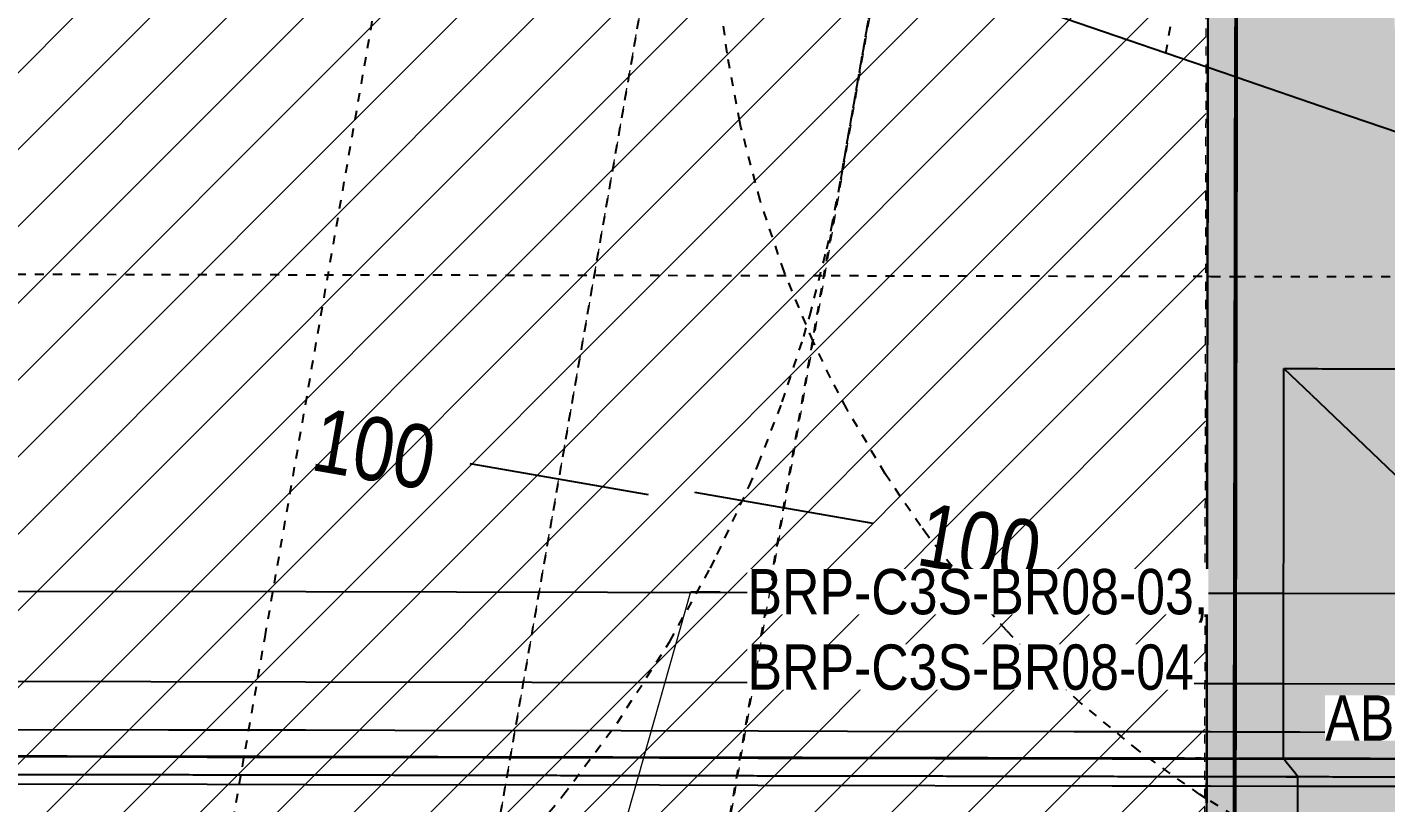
# Model space of a CAD drawing. Header units: metres. Extents: x -1147 to -802, y 5 to 567.
# Drawn here: x -1032.66 to -1017.65, y 509.88 to 518.45 of the extents above; entities that cross this region are included whole.
import ezdxf

# ---------------------------------------------------------------- set-up
doc = ezdxf.new("R2010")
doc.units = ezdxf.units.M
for name, pattern in [('Control Line', [0.02, 0.0125, -0.0025, 0.0025, -0.0025]), ('ControlLine', [0.02, 0.0125, -0.0025, 0.0025, -0.0025]), ('IMPORT-LNMK-LineCont _3__2_', [0.004, 0.001, -0.003]), ('IMPORT-LNMK-LineTurn _3_', [0.0012, 0.0006, -0.0006]), ('JacobsDash', [0.0045, 0.003, -0.0015])]:
    doc.linetypes.add(name, pattern=pattern)
for name, color, linetype, lineweight in [('A-ANNO-NOTE', 7, 'Continuous', 9), ('A-DETL', 7, 'Continuous', 13), ('A-DETL-GENF', 7, 'Continuous', 9), ('A-FLOR-PATT', 7, 'Continuous', 40), ('A-GENM', 7, 'Continuous', 35), ('G-ANNO-TEXT', 7, 'Continuous', 9), ('S-GRID', 7, 'Continuous', 9)]:
    doc.layers.add(name, color=color, linetype=linetype, lineweight=lineweight)
doc.styles.add('Arial Narrow', font='ARIALN.TTF', dxfattribs={"height": 0.7})
doc.styles.add('Arial Narrow_3', font='ARIALN.TTF', dxfattribs={"height": 0.5})

# ---------------------------------------------------------------- blocks, each defined once
blk = doc.blocks.new('T2DPAA-T2D-PWA-RW-M2D-000002_ControlLinesMinor_rvt-1-DRG-2873010 - GENERAL ARRANGEMENT PLAN')
at = {"layer": 'A-ANNO-NOTE', "color": 141, "lineweight": 25, "true_color": 0xa3d0ff}
for p, q in [((-1128.203, 513.631), (-1126.232, 513.288)), ((-1128.203, 513.631), (-1126.232, 513.288)), ((-1125.72, 513.316), (-1123.749, 512.973)), ((-1125.72, 513.316), (-1123.749, 512.973))]:
    blk.add_line(p, q, dxfattribs=at)
at = {"layer": 'A-DETL', "color": 141, "linetype": 'ControlLine', "lineweight": 25, "true_color": 0xa3d0ff}
for p, q in [((-1128.479, 506.217), (-1125.902, 521.012)), ((-1125.942, 506.212), (-1123.734, 518.89))]:
    blk.add_line(p, q, dxfattribs=at)
at = {"layer": 'A-ANNO-NOTE', "color": 141, "lineweight": 25, "true_color": 0xa3d0ff, "char_height": 0.7, "width": 1.63544, "attachment_point": 1, "rotation": 350.1171, "style": 'Arial Narrow'}
for insert in [(-1129.857, 514.253), (-1129.857, 514.253), (-1123.166, 513.205), (-1123.166, 513.205)]:
    blk.add_mtext('100', dxfattribs=dict(at, insert=insert))
blk = doc.blocks.new('T2DPAA-T2D-C3S-RW-M2D-100010_dwg-40802999-DRG-2873010 - GENERAL ARRANGEMENT PLAN')
at = {"color": 9, "linetype": 'IMPORT-LNMK-LineCont _3__2_', "lineweight": 25, "true_color": 0xc3c3c3}
for p, q in [((23.007, -601.602), (24.282, -606.436)), ((25.281, -606.587), (29.704, -606.2)), ((24.282, -606.436), (25.558, -611.271)), ((20.3, -607.023), (25.281, -606.587)), ((16.258, -607.376), (20.3, -607.023)), ((25.558, -611.271), (26.823, -616.065)), ((29.085, -614.987), (29.606, -614.942)), ((26.899, -616.355), (26.904, -616.374))]:
    blk.add_line(p, q, dxfattribs=at)
at = {"color": 9, "lineweight": 25, "true_color": 0xc3c3c3}
for p, q in [((19.622, -602.495), (20.898, -607.329)), ((19.931, -607.584), (18.655, -602.75)), ((17.564, -603.038), (18.562, -606.821)), ((17.854, -602.961), (18.852, -606.745)), ((18.396, -603.84), (19.034, -606.257)), ((19.034, -606.257), (19.42, -607.719)), ((18.852, -606.745), (19.129, -607.796)), ((18.562, -606.821), (18.839, -607.873)), ((20.898, -607.329), (22.174, -612.164)), ((21.207, -612.419), (19.931, -607.584)), ((19.129, -607.796), (20.128, -611.579)), ((19.42, -607.719), (19.672, -608.675)), ((18.839, -607.873), (19.838, -611.656)), ((19.672, -608.675), (20.309, -611.092)), ((20.309, -611.092), (20.695, -612.554)), ((20.128, -611.579), (20.405, -612.631)), ((19.838, -611.656), (20.115, -612.707)), ((22.174, -612.164), (23.439, -616.958)), ((22.472, -617.213), (21.207, -612.419)), ((20.405, -612.631), (21.403, -616.414)), ((20.695, -612.554), (20.947, -613.509)), ((20.115, -612.707), (21.113, -616.491)), ((20.947, -613.509), (21.585, -615.927)), ((29.085, -614.987), (29.187, -613.535)), ((29.051, -615.477), (29.085, -614.987)), ((29.027, -615.814), (29.029, -615.793)), ((21.585, -615.927), (21.96, -617.348)), ((21.113, -616.491), (21.38, -617.501)), ((21.403, -616.414), (21.67, -617.424)), ((23.515, -617.248), (23.52, -617.267)), ((22.553, -617.522), (22.548, -617.503)), ((21.747, -617.714), (21.752, -617.734)), ((22.037, -617.638), (22.042, -617.657)), ((21.456, -617.791), (21.462, -617.81))]:
    blk.add_line(p, q, dxfattribs=at)
at = {"color": 9, "linetype": 'IMPORT-LNMK-LineTurn _3_', "lineweight": 25, "true_color": 0xc3c3c3}
for p, q in [((27.842, -610.3), (28.291, -610.116)), ((27.144, -610.632), (27.842, -610.3)), ((19.234, -610.556), (19.451, -610.654)), ((19.451, -610.654), (20.379, -611.027)), ((26.365, -611.07), (27.091, -610.659)), ((27.091, -610.659), (27.144, -610.632)), ((20.379, -611.027), (21.329, -611.337)), ((25.671, -611.529), (26.365, -611.07)), ((21.329, -611.337), (21.4, -611.358)), ((21.4, -611.358), (22.298, -611.584)), ((22.298, -611.584), (22.462, -611.618)), ((25.009, -612.036), (25.671, -611.529)), ((22.462, -611.618), (23.282, -611.765)), ((26.814, -611.874), (28.798, -611.7)), ((23.282, -611.765), (23.54, -611.801)), ((23.54, -611.801), (24.275, -611.88)), ((24.275, -611.88), (25.035, -611.923)), ((26.273, -611.911), (26.814, -611.874)), ((24.669, -612.327), (24.995, -612.048)), ((24.995, -612.048), (25.009, -612.036)), ((25.035, -611.923), (25.273, -611.929)), ((25.273, -611.929), (26.035, -611.921)), ((26.035, -611.921), (26.273, -611.911)), ((24.385, -612.588), (24.669, -612.327)), ((23.8, -613.181), (24.385, -612.588)), ((23.343, -613.708), (23.8, -613.181)), ((23.258, -613.814), (23.343, -613.708)), ((22.761, -614.482), (23.258, -613.814)), ((22.471, -614.922), (22.761, -614.482)), ((22.311, -615.184), (22.471, -614.922)), ((22.078, -615.596), (22.311, -615.184)), ((21.912, -615.915), (22.078, -615.596)), ((21.564, -616.672), (21.912, -615.915)), ((21.269, -617.451), (21.564, -616.672)), ((21.243, -617.537), (21.269, -617.451))]:
    blk.add_line(p, q, dxfattribs=at)
at = {"color": 254, "lineweight": 25, "true_color": 0xd5d5d5}
for p, q in [((29.029, -615.793), (29.051, -615.477)), ((28.95, -616.919), (29.027, -615.814)), ((23.439, -616.958), (23.449, -616.998)), ((23.449, -616.998), (23.515, -617.248)), ((28.838, -618.522), (28.95, -616.919)), ((22.482, -617.254), (22.472, -617.213)), ((22.548, -617.503), (22.482, -617.254)), ((23.52, -617.267), (23.655, -617.777)), ((21.67, -617.424), (21.681, -617.465)), ((21.96, -617.348), (21.971, -617.389)), ((21.971, -617.389), (22.037, -617.638)), ((21.38, -617.501), (21.391, -617.542)), ((21.391, -617.542), (21.456, -617.791)), ((21.681, -617.465), (21.747, -617.714)), ((22.688, -618.032), (22.553, -617.522)), ((21.752, -617.734), (21.758, -617.757)), ((22.042, -617.657), (22.176, -618.167)), ((21.462, -617.81), (21.637, -618.476)), ((21.76, -617.764), (21.887, -618.247))]:
    blk.add_line(p, q, dxfattribs=at)
at = {"color": 254, "linetype": 'IMPORT-LNMK-LineCont _3__2_', "lineweight": 25, "true_color": 0xd5d5d5}
for p, q in [((26.823, -616.065), (26.833, -616.105)), ((26.833, -616.105), (26.899, -616.355)), ((26.904, -616.374), (28.109, -620.94))]:
    blk.add_line(p, q, dxfattribs=at)
at = {"color": 254, "linetype": 'IMPORT-LNMK-LineTurn _3_', "lineweight": 25, "true_color": 0xd5d5d5}
blk.add_line((21.142, -617.874), (21.243, -617.537), dxfattribs=at)
at = {"color": 254, "lineweight": 25, "true_color": 0xe1e1e1}
for p, q in [((23.655, -617.777), (24.198, -619.838)), ((23.626, -621.588), (22.688, -618.032)), ((22.176, -618.167), (22.223, -618.344)), ((21.887, -618.247), (22.453, -620.392)), ((22.223, -618.344), (22.861, -620.761)), ((21.637, -618.476), (21.847, -619.272)), ((21.848, -619.273), (21.937, -619.612))]:
    blk.add_line(p, q, dxfattribs=at)
blk = doc.blocks.new('T2DPAA-T2D-PWC-RW-M2D-100010_RoadDesign_rvt-1-DRG-2873010 - GENERAL ARRANGEMENT PLAN')
at = {"color": 254, "lineweight": 18, "true_color": 0xe3e3e3, "rotation": 75.11694444444437}
blk.add_blockref('T2DPAA-T2D-C3S-RW-M2D-100010_dwg-40802999-DRG-2873010 - GENERAL ARRANGEMENT PLAN', (-1722.337, 648.01), dxfattribs=at)
blk = doc.blocks.new('Top of Pavement - RL A - Top of Pavement - RL A-68818558-DRG-2873010 - GENERAL ARRANGEMENT PLAN')
at = {"layer": 'A-GENM', "color": 253, "lineweight": 25, "true_color": 0xa3a3a3}
for points, knots in [([(105.568, 13.572), (105.558, 13.612), (105.519, 13.757), (105.453, 14.008), (105.341, 14.431), (105.202, 14.96), (105.034, 15.594), (104.867, 16.229), (104.699, 16.863), (104.56, 17.392), (104.448, 17.815), (104.365, 18.133), (104.281, 18.45), (104.169, 18.873), (104.03, 19.402), (103.862, 20.036), (103.639, 20.883), (103.416, 21.729), (103.192, 22.575), (103.025, 23.21), (102.858, 23.844), (102.634, 24.69), (102.411, 25.537), (102.188, 26.383), (102.02, 27.017), (101.881, 27.546), (101.769, 27.969), (101.685, 28.287), (101.602, 28.604), (101.49, 29.027), (101.35, 29.556), (101.183, 30.19), (101.016, 30.825), (100.848, 31.46), (100.709, 31.988), (100.597, 32.412), (100.513, 32.729), (100.429, 33.046), (100.346, 33.363), (100.262, 33.681), (100.15, 34.104), (100.011, 34.633), (99.843, 35.267), (99.676, 35.902), (99.509, 36.536), (99.341, 37.171), (99.202, 37.7), (99.09, 38.123), (99.006, 38.44), (98.922, 38.757), (98.811, 39.18), (98.671, 39.709), (98.504, 40.344), (98.336, 40.978), (98.169, 41.613), (98.002, 42.248), (97.834, 42.882), (97.667, 43.517), (97.499, 44.151), (97.332, 44.786), (97.212, 45.239), (97.148, 45.482), (97.14, 45.512)], [0.4673373, 0.4673373, 0.4673373, 0.4673373, 0.4681818, 0.4704545, 0.4727273, 0.4772727, 0.4818182, 0.4863636, 0.4909091, 0.4954545, 0.4977273, 0.5, 0.5022727, 0.5045455, 0.5090909, 0.5136364, 0.5181818, 0.5272727, 0.5318182, 0.5363636, 0.5409091, 0.5454545, 0.5545455, 0.5590909, 0.5636364, 0.5681818, 0.5704545, 0.5727273, 0.575, 0.5772727, 0.5818182, 0.5863636, 0.5909091, 0.5954545, 0.6, 0.6022727, 0.6045455, 0.6068182, 0.6090909, 0.6113636, 0.6136364, 0.6181818, 0.6227273, 0.6272727, 0.6318182, 0.6363636, 0.6409091, 0.6431818, 0.6454545, 0.6477273, 0.65, 0.6545455, 0.6590909, 0.6636364, 0.6681818, 0.6727273, 0.6772727, 0.6818182, 0.6863636, 0.6909091, 0.6954545, 0.696112, 0.696112, 0.696112, 0.696112]), ([(96.947, 45.461), (96.955, 45.431), (97.019, 45.189), (97.138, 44.736), (97.306, 44.102), (97.473, 43.467), (97.64, 42.833), (97.808, 42.198), (97.975, 41.564), (98.143, 40.929), (98.31, 40.295), (98.478, 39.66), (98.617, 39.131), (98.729, 38.708), (98.812, 38.391), (98.896, 38.074), (99.008, 37.651), (99.147, 37.122), (99.315, 36.487), (99.482, 35.853), (99.65, 35.218), (99.817, 34.584), (99.957, 34.055), (100.068, 33.632), (100.152, 33.314), (100.236, 32.997), (100.319, 32.68), (100.403, 32.362), (100.515, 31.939), (100.654, 31.411), (100.822, 30.776), (100.989, 30.141), (101.157, 29.507), (101.296, 28.978), (101.408, 28.555), (101.492, 28.238), (101.575, 27.92), (101.687, 27.497), (101.826, 26.968), (101.994, 26.334), (102.217, 25.488), (102.44, 24.642), (102.664, 23.796), (102.831, 23.161), (102.999, 22.526), (103.222, 21.68), (103.445, 20.834), (103.668, 19.988), (103.836, 19.353), (103.975, 18.824), (104.087, 18.401), (104.171, 18.084), (104.254, 17.767), (104.366, 17.344), (104.506, 16.815), (104.673, 16.18), (104.84, 15.546), (105.008, 14.911), (105.147, 14.382), (105.259, 13.959), (105.325, 13.707), (105.364, 13.562), (105.375, 13.521)], [0.3039012, 0.3039012, 0.3039012, 0.3039012, 0.3045455, 0.3090909, 0.3136364, 0.3181818, 0.3227273, 0.3272727, 0.3318182, 0.3363636, 0.3409091, 0.3454545, 0.35, 0.3522727, 0.3545455, 0.3568182, 0.3590909, 0.3636364, 0.3681818, 0.3727273, 0.3772727, 0.3818182, 0.3863636, 0.3886364, 0.3909091, 0.3931818, 0.3954545, 0.3977273, 0.4, 0.4045455, 0.4090909, 0.4136364, 0.4181818, 0.4227273, 0.425, 0.4272727, 0.4295455, 0.4318182, 0.4363636, 0.4409091, 0.4454545, 0.4545455, 0.4590909, 0.4636364, 0.4681818, 0.4727273, 0.4818182, 0.4863636, 0.4909091, 0.4954545, 0.4977273, 0.5, 0.5022727, 0.5045455, 0.5090909, 0.5136364, 0.5181818, 0.5227273, 0.5272727, 0.5295455, 0.5318182, 0.5326817, 0.5326817, 0.5326817, 0.5326817])]:
    blk.add_open_spline(points, degree=3, knots=knots, dxfattribs=at)
at = {"layer": 'A-GENM', "color": 9, "lineweight": 25, "true_color": 0xbebebe}
for points, knots in [([(105.375, 13.521), (105.392, 13.456), (105.417, 13.359), (105.443, 13.262), (105.451, 13.231)], [0.532681725, 0.532681725, 0.532681725, 0.532681725, 0.534090909, 0.534759429, 0.534759429, 0.534759429, 0.534759429]), ([(105.644, 13.282), (105.636, 13.312), (105.611, 13.409), (105.585, 13.506), (105.568, 13.572)], [0.465259666, 0.465259666, 0.465259666, 0.465259666, 0.465909091, 0.467337295, 0.467337295, 0.467337295, 0.467337295]), ([(106.351, 10.604), (106.303, 10.786), (106.199, 11.181), (106.039, 11.786), (105.9, 12.315), (105.788, 12.738), (105.716, 13.01), (105.672, 13.176), (105.656, 13.237)], [0.44607396, 0.44607396, 0.44607396, 0.44607396, 0.45, 0.45454545, 0.45909091, 0.46136364, 0.46363636, 0.46493463, 0.46493463, 0.46493463, 0.46493463]), ([(105.513, 12.997), (105.54, 12.895), (105.595, 12.687), (105.706, 12.267), (105.845, 11.738), (106.013, 11.104), (106.18, 10.469), (106.347, 9.834), (106.515, 9.2), (106.654, 8.671), (106.752, 8.302), (106.793, 8.145), (106.807, 8.093)], [0.53643509, 0.53643509, 0.53643509, 0.53643509, 0.53863636, 0.54090909, 0.54545455, 0.55, 0.55454545, 0.55909091, 0.56363636, 0.56818182, 0.57045455, 0.57156157, 0.57156157, 0.57156157, 0.57156157])]:
    blk.add_open_spline(points, degree=3, knots=knots, dxfattribs=at)
at = {"layer": 'A-GENM', "color": 253, "lineweight": 25, "true_color": 0xa3a3a3}
for points in [[(105.451, 13.231), (105.453, 13.225), (105.455, 13.218), (105.456, 13.212)], [(105.65, 13.263), (105.648, 13.269), (105.646, 13.276), (105.644, 13.282)]]:
    blk.add_open_spline(points, degree=3, dxfattribs=at)
at = {"layer": 'A-GENM', "color": 9, "lineweight": 25, "true_color": 0xbebebe}
for points in [[(105.456, 13.212), (105.474, 13.144), (105.492, 13.076), (105.51, 13.007)], [(105.655, 13.242), (105.653, 13.249), (105.651, 13.256), (105.65, 13.263)], [(105.511, 13.006), (105.511, 13.004), (105.512, 13.001), (105.512, 12.999)]]:
    blk.add_open_spline(points, degree=3, dxfattribs=at)
blk = doc.blocks.new('T2DPAA-T2D-C3S-RS-M3D-100334_rvt-1-DRG-2873010 - GENERAL ARRANGEMENT PLAN')
at = {"layer": 'A-GENM', "color": 253, "lineweight": 25, "true_color": 0xa3a3a3}
for p, q in [((-1120.044, 519.654), (-1120.046, 518.306)), ((-1119.749, 516.44), (-1119.746, 518.452)), ((-1120.046, 518.306), (-1120.048, 516.958)), ((-1120.048, 516.958), (-1120.051, 515.611)), ((-1119.753, 514.428), (-1119.749, 516.44)), ((-1120.051, 515.611), (-1120.053, 514.263)), ((-1119.756, 512.417), (-1119.753, 514.428)), ((-1120.053, 514.263), (-1120.056, 512.915)), ((-1120.056, 512.915), (-1120.058, 511.567)), ((-1119.76, 510.405), (-1119.756, 512.417)), ((-1120.058, 511.567), (-1120.06, 510.219)), ((-1119.763, 508.531), (-1119.76, 510.405)), ((-1120.06, 510.219), (-1120.063, 508.872))]:
    blk.add_line(p, q, dxfattribs=at)
at = {"layer": 'A-GENM', "color": 254, "lineweight": 25, "true_color": 0xd1d1d1}
for p, q in [((-1119.206, 514.68), (-1118.905, 514.392)), ((-1118.903, 514.391), (-1117.576, 513.121))]:
    blk.add_line(p, q, dxfattribs=at)
at = {"layer": 'A-GENM', "color": 9, "lineweight": 25, "true_color": 0xbebebe, "flags": 128}
for points in [[(-1119.731, 526.498), (-1119.735, 524.707), (-1119.738, 522.915), (-1119.741, 521.123), (-1119.744, 519.332), (-1119.747, 517.54), (-1119.75, 515.748), (-1119.754, 513.957), (-1119.757, 512.165), (-1119.76, 510.373)], [(-1120.06, 510.374), (-1120.058, 511.555), (-1120.056, 512.736), (-1120.054, 513.917), (-1120.052, 515.097), (-1120.05, 516.278), (-1120.047, 517.459), (-1120.045, 518.64), (-1120.043, 519.821), (-1120.041, 521.002)], [(-1119.74, 510.373), (-1119.737, 512.165), (-1119.734, 513.957), (-1119.73, 515.748), (-1119.727, 517.54), (-1119.724, 519.332), (-1119.722, 520.462)], [(-1119.213, 510.372), (-1119.212, 510.851), (-1119.211, 511.33), (-1119.21, 511.808), (-1119.21, 512.287), (-1119.209, 512.765), (-1119.208, 513.244), (-1119.207, 513.723), (-1119.206, 514.201), (-1119.206, 514.68)], [(-1120.06, 510.174), (-1120.06, 510.224), (-1120.06, 510.274), (-1120.06, 510.324), (-1120.06, 510.374)], [(-1119.76, 510.373), (-1119.76, 510.323), (-1119.76, 510.273), (-1119.76, 510.223), (-1119.76, 510.173)], [(-1119.74, 510.173), (-1119.74, 510.223), (-1119.74, 510.273), (-1119.74, 510.323), (-1119.74, 510.373)], [(-1119.052, 510.172), (-1119.084, 510.212), (-1119.116, 510.252), (-1119.148, 510.292), (-1119.181, 510.332), (-1119.213, 510.372)], [(-1120.061, 509.885), (-1120.061, 510.029), (-1120.06, 510.174)], [(-1119.76, 510.173), (-1119.761, 509.976), (-1119.761, 509.778), (-1119.761, 509.58), (-1119.762, 509.382), (-1119.762, 509.185), (-1119.762, 508.987), (-1119.763, 508.789), (-1119.763, 508.591), (-1119.763, 508.531)], [(-1119.742, 509.395), (-1119.741, 509.579), (-1119.741, 509.777), (-1119.741, 509.975), (-1119.74, 510.173)], [(-1119.053, 509.574), (-1119.052, 509.723), (-1119.052, 509.873), (-1119.052, 510.022), (-1119.052, 510.172)]]:
    blk.add_lwpolyline(points, dxfattribs=at)
at = {"layer": 'A-GENM', "color": 253, "lineweight": 25, "true_color": 0xa3a3a3}
for points in [[(-1119.726, 518.45), (-1119.727, 517.779), (-1119.728, 517.108), (-1119.729, 516.438)], [(-1119.729, 516.438), (-1119.73, 515.767), (-1119.732, 515.096), (-1119.733, 514.426)], [(-1119.733, 514.426), (-1119.734, 513.755), (-1119.735, 513.084), (-1119.736, 512.413)], [(-1119.736, 512.413), (-1119.738, 511.743), (-1119.739, 511.072), (-1119.74, 510.401)], [(-1119.74, 510.401), (-1119.741, 509.731), (-1119.742, 509.06), (-1119.744, 508.389)]]:
    blk.add_open_spline(points, degree=3, dxfattribs=at)
at = {"layer": 'A-GENM', "color": 9, "lineweight": 25, "true_color": 0xbebebe}
for points in [[(-1119.206, 514.68), (-1118.956, 514.679), (-1118.705, 514.678), (-1118.455, 514.677)], [(-1118.455, 514.677), (-1118.205, 514.676), (-1117.955, 514.675), (-1117.705, 514.674)], [(-1119.76, 510.373), (-1119.81, 510.373), (-1119.91, 510.374), (-1120.01, 510.374), (-1120.06, 510.374)], [(-1119.719, 510.373), (-1119.726, 510.373), (-1119.733, 510.373), (-1119.74, 510.373)], [(-1120.06, 510.174), (-1120.01, 510.174), (-1119.91, 510.174), (-1119.81, 510.174), (-1119.76, 510.173)], [(-1119.74, 510.173), (-1119.667, 510.173), (-1119.594, 510.173), (-1119.52, 510.173)]]:
    blk.add_open_spline(points, degree=3, dxfattribs=at)
for points, knots in [([(-1119.213, 510.372), (-1119.301, 510.373), (-1119.467, 510.373), (-1119.634, 510.373), (-1119.713, 510.373)], [0, 0, 0, 0, 0.5, 0.9489082, 0.9489082, 0.9489082, 0.9489082]), ([(-1119.518, 510.173), (-1119.478, 510.173), (-1119.322, 510.173), (-1119.166, 510.172), (-1119.052, 510.172)], [0.3222442, 0.3222442, 0.3222442, 0.3222442, 0.5, 1, 1, 1, 1])]:
    blk.add_open_spline(points, degree=3, knots=knots, dxfattribs=at)
at = {"layer": 'A-GENM', "color": 253, "lineweight": 25, "true_color": 0xa3a3a3, "rotation": 75.11694444444437}
blk.add_blockref('Top of Pavement - RL A - Top of Pavement - RL A-68818558-DRG-2873010 - GENERAL ARRANGEMENT PLAN', (-1134.058, 404.862), dxfattribs=at)

msp = doc.modelspace()

# ---------------------------------------------------------------- hatches: boundary and pattern name
at = {"layer": 'A-DETL-GENF'}
h = msp.add_hatch(dxfattribs=at)
h.set_pattern_fill('FP_4', color=256, style=0, pattern_type=2)
h.set_pattern_definition([(45, (100.7304, 3.6), (-0.42426407, 0.42426407), [])])
h.paths.add_polyline_path([(-1019.6515, 509.337), (-1019.6307, 521.002), (-1039.424, 521.0371), (-1041.3603, 509.9228), (-1041.7364, 509.9226), (-1041.7372, 509.3762), (-1041.5113, 509.3758), (-1041.2914, 509.8156), (-1041.0712, 509.375), (-1026.5283, 509.3492), (-1026.3581, 509.6896), (-1026.1876, 509.3486), (-1019.8399, 509.3373)])
at = {"layer": 'A-FLOR-PATT', "lineweight": 5, "true_color": 0xe1e1e1}
msp.add_hatch(color=254, dxfattribs=at).paths.add_polyline_path([(-1017.1535, 507.6948), (-1018.5715, 546.0535), (-1020.5972, 534.4059), (-1020.6572, 533.9678), (-1020.6808, 533.8269), (-1022.9141, 521.0078), (-1019.6307, 521.002), (-1019.6515, 509.337), (-1024.9578, 509.3464), (-1025.2425, 507.7099), (-1017.4955, 507.6954)])

# ---------------------------------------------------------------- linework, layer by layer
at = {"layer": 'A-DETL', "color": 150, "linetype": 'Control Line', "lineweight": 15, "true_color": 0x0080ff}
msp.add_line((-1029.4505, 498.1716), (-1023.0631, 534.8344), dxfattribs=at)
at = {"layer": 'A-DETL', "color": 143, "linetype": 'JacobsDash', "lineweight": 15, "true_color": 0x78aac8}
msp.add_line((-1019.6515, 509.337), (-1019.6313, 520.687), dxfattribs=at)
at = {"layer": 'G-ANNO-TEXT'}
for p, q in [((-1026.1689, 509.2575), (-1025.3292, 512.2157)), ((-1025.3292, 512.2157), (-1025.0038, 512.2157))]:
    msp.add_line(p, q, dxfattribs=at)

# ---------------------------------------------------------------- block references
at = {"lineweight": 5}
for name in ['T2DPAA-T2D-PWC-RW-M2D-100010_RoadDesign_rvt-1-DRG-2873010 - GENERAL ARRANGEMENT PLAN', 'T2DPAA-T2D-C3S-RS-M3D-100334_rvt-1-DRG-2873010 - GENERAL ARRANGEMENT PLAN', 'T2DPAA-T2D-PWA-RW-M2D-000002_ControlLinesMinor_rvt-1-DRG-2873010 - GENERAL ARRANGEMENT PLAN']:
    msp.add_blockref(name, (100.4304, 0), dxfattribs=at)

# ---------------------------------------------------------------- next in the draw order: texts
at = {"layer": 'G-ANNO-TEXT', "char_height": 0.5, "attachment_point": 1, "style": 'Arial Narrow_3', "bg_fill": 3, "box_fill_scale": 1, "bg_fill_color": 256, "bg_fill_true_color": 13158600, "bg_fill_transparency": 0}
for s, insert in [('BRP-C3S-BR08-03,', (-1024.7038, 512.4657)), ('BRP-C3S-BR08-04', (-1024.7038, 511.6323))]:
    msp.add_mtext(s, dxfattribs=dict(at, insert=insert))

# ---------------------------------------------------------------- next in the draw order: linework, layer by layer
at = {"layer": 'S-GRID', "color": 150, "linetype": 'Control Line', "lineweight": 18, "true_color": 0x0080ff}
msp.add_line((-1017.3232, 553.2281), (-1026.84, 498.5279), dxfattribs=at)

# ---------------------------------------------------------------- next in the draw order: texts
at = {"layer": 'G-ANNO-TEXT', "insert": (-1018.3208, 511.0699), "char_height": 0.5, "attachment_point": 1, "style": 'Arial Narrow_3', "bg_fill": 3, "box_fill_scale": 1, "bg_fill_color": 256, "bg_fill_true_color": 13158600, "bg_fill_transparency": 0}
msp.add_mtext('ABUTMENT A', dxfattribs=at)

doc.saveas('drawing.dxf')
